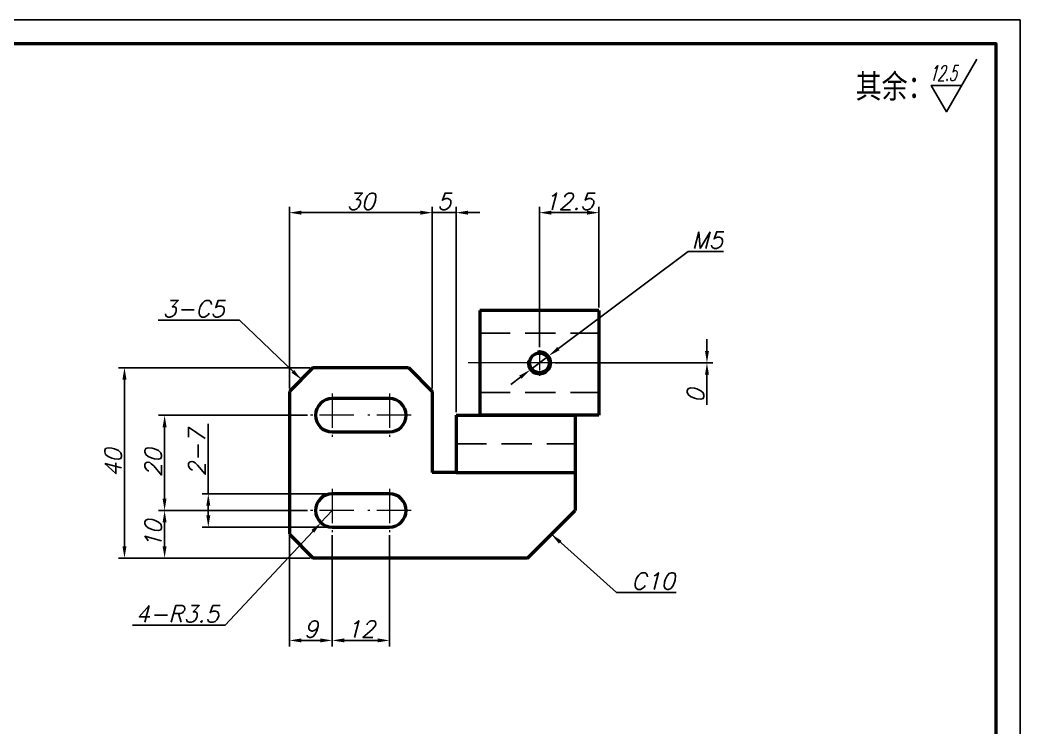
# Model space of a CAD drawing. Header units: inches. Extents: x 17901 to 26602, y 9673 to 14036.
# Drawn here: x 21197.1 to 21407.1, y 9822.5 to 9971 of the extents above; entities that cross this region are included whole.
import ezdxf
from ezdxf.enums import TextEntityAlignment as Align

# ---------------------------------------------------------------- set-up
doc = ezdxf.new("R2010")
doc.units = ezdxf.units.IN
doc.header["$MEASUREMENT"] = 0
doc.linetypes.add('CENTER', pattern=[50.8, 31.75, -6.35, 6.35, -6.35])
doc.linetypes.add('DASHED2', pattern=[9.525, 6.35, -3.175])
doc.layers.add('Dim', color=3, linetype='Continuous')
for name, color, linetype, lineweight in [('中心线', 1, 'CENTER', 15), ('图框_内框线', 5, 'Continuous', 50), ('标注线', 3, 'Continuous', 25), ('粗实线', 7, 'Continuous', 50), ('细实线', 4, 'Continuous', 25), ('虚线', 2, 'DASHED2', 25)]:
    doc.layers.add(name, color=color, linetype=linetype, lineweight=lineweight)
doc.styles.add('DIM_FONT', font='romans.shx', dxfattribs={"oblique": 15})
doc.styles.add('仿宋体', font='FSGB2312.ttf', dxfattribs={"width": 0.8, "height": 3.5})
doc.dimstyles.new('幅面 1：1$0', dxfattribs={"dimtxt": 3.5, "dimasz": 2.5, "dimexe": 1.25, "dimexo": 0.625, "dimtad": 1, "dimdsep": 46, "dimtxsty": 'DIM_FONT', "dimcen": 2.5, "dimclrd": 256, "dimclre": 256, "dimclrt": 256, "dimadec": 0, "dimazin": 0, "dimtm": 1e-09, "dimtfac": 0.5, "dimtmove": 0, "dimatfit": 3, "dimfxl": 1, "dimlwd": -1, "dimarcsym": 0})
doc.dimstyles.new('幅面 1：1$3', dxfattribs={"dimtxt": 3.5, "dimasz": 2.5, "dimexe": 1.25, "dimexo": 0.625, "dimtad": 1, "dimtih": 1, "dimtoh": 1, "dimdsep": 46, "dimtxsty": 'DIM_FONT', "dimcen": 2.5, "dimclrd": 256, "dimclre": 256, "dimclrt": 256, "dimazin": 2, "dimtfac": 0.5, "dimtmove": 0, "dimatfit": 3, "dimfxl": 1, "dimlwd": -1, "dimlwe": -1, "dimarcsym": 0})
doc.dimstyles.new('幅面 1：1$4', dxfattribs={"dimtxt": 3.5, "dimasz": 2.5, "dimexe": 1.25, "dimexo": 0.625, "dimtad": 1, "dimtoh": 1, "dimdsep": 46, "dimtxsty": 'DIM_FONT', "dimcen": 2.5, "dimclrd": 256, "dimclre": 256, "dimclrt": 256, "dimazin": 2, "dimtfac": 0.5, "dimtmove": 0, "dimatfit": 3, "dimfxl": 1, "dimlwd": -1, "dimlwe": -1, "dimarcsym": 0})
doc.dimstyles.new('幅面 1：1$7', dxfattribs={"dimtxt": 3.5, "dimasz": 2.5, "dimexe": 1.25, "dimexo": 0.625, "dimtad": 1, "dimdsep": 46, "dimtxsty": 'DIM_FONT', "dimcen": 2.5, "dimclrd": 256, "dimclrt": 256, "dimadec": 0, "dimazin": 0, "dimtfac": 1, "dimtmove": 0, "dimatfit": 3, "dimfxl": 1, "dimlwd": -1, "dimarcsym": 0})

# ---------------------------------------------------------------- blocks, each defined once
blk = doc.blocks.new('*D658')
at = {"layer": 'Defpoints', "color": 0, "transparency": 16777216}
for p in [(21219.05, 9898.01), (21258.69, 9898.01), (21258.69, 9858.01)]:
    blk.add_point(p, dxfattribs=at)
at = {"layer": '标注线', "lineweight": -2, "transparency": 16777216}
for p, q in [((21258.07, 9898.01), (21217.8, 9898.01)), ((21258.07, 9858.01), (21217.8, 9858.01))]:
    blk.add_line(p, q, dxfattribs=at)
at = {"layer": '标注线', "transparency": 16777216}
blk.add_line((21219.05, 9860.51), (21219.05, 9895.51), dxfattribs=at)
for points in [[(21218.63, 9895.51), (21219.47, 9895.51), (21219.05, 9898.01)], [(21218.63, 9860.51), (21219.47, 9860.51), (21219.05, 9858.01)]]:
    blk.add_solid(points, dxfattribs=at)
at = {"layer": '标注线', "transparency": 16777216, "insert": (21216.68, 9878.01), "char_height": 3.5, "attachment_point": 5, "rotation": 90, "style": 'DIM_FONT'}
blk.add_mtext('40', dxfattribs=at)
blk = doc.blocks.new('*D659')
at = {"layer": 'Defpoints', "color": 0, "transparency": 16777216}
for p in [(21253.69, 9930.57), (21253.69, 9893.01), (21283.69, 9893.01)]:
    blk.add_point(p, dxfattribs=at)
at = {"layer": '标注线', "lineweight": -2, "transparency": 16777216}
for p, q in [((21253.69, 9893.64), (21253.69, 9931.82)), ((21283.69, 9893.64), (21283.69, 9931.82))]:
    blk.add_line(p, q, dxfattribs=at)
at = {"layer": '标注线', "transparency": 16777216}
blk.add_line((21281.19, 9930.57), (21256.19, 9930.57), dxfattribs=at)
for points in [[(21256.19, 9930.99), (21256.19, 9930.15), (21253.69, 9930.57)], [(21281.19, 9930.99), (21281.19, 9930.15), (21283.69, 9930.57)]]:
    blk.add_solid(points, dxfattribs=at)
at = {"layer": '标注线', "transparency": 16777216, "insert": (21268.69, 9932.94), "char_height": 3.5, "attachment_point": 5, "style": 'DIM_FONT'}
blk.add_mtext('30', dxfattribs=at)
blk = doc.blocks.new('*D660')
at = {"layer": 'Defpoints', "color": 0, "transparency": 16777216}
for p in [(21283.69, 9930.57), (21283.69, 9893.01), (21288.69, 9888.01)]:
    blk.add_point(p, dxfattribs=at)
at = {"layer": '标注线', "lineweight": -2, "transparency": 16777216}
for p, q in [((21283.69, 9893.64), (21283.69, 9931.82)), ((21288.69, 9888.64), (21288.69, 9931.82))]:
    blk.add_line(p, q, dxfattribs=at)
at = {"layer": '标注线', "transparency": 16777216}
for p, q in [((21281.19, 9930.57), (21278.69, 9930.57)), ((21288.69, 9930.57), (21283.69, 9930.57)), ((21291.19, 9930.57), (21293.69, 9930.57))]:
    blk.add_line(p, q, dxfattribs=at)
for points in [[(21281.19, 9930.99), (21281.19, 9930.15), (21283.69, 9930.57)], [(21291.19, 9930.99), (21291.19, 9930.15), (21288.69, 9930.57)]]:
    blk.add_solid(points, dxfattribs=at)
at = {"layer": '标注线', "transparency": 16777216, "insert": (21286.19, 9932.94), "char_height": 3.5, "attachment_point": 5, "style": 'DIM_FONT'}
blk.add_mtext('5', dxfattribs=at)
blk = doc.blocks.new('*D661')
at = {"layer": 'Defpoints', "color": 0, "transparency": 16777216}
for p in [(21262.69, 9863.46), (21274.69, 9863.46), (21274.69, 9840.72)]:
    blk.add_point(p, dxfattribs=at)
at = {"layer": '标注线', "lineweight": -2, "transparency": 16777216}
for p, q in [((21262.69, 9862.84), (21262.69, 9839.47)), ((21274.69, 9862.84), (21274.69, 9839.47))]:
    blk.add_line(p, q, dxfattribs=at)
at = {"layer": '标注线', "transparency": 16777216}
blk.add_line((21265.19, 9840.72), (21272.19, 9840.72), dxfattribs=at)
for points in [[(21265.19, 9841.14), (21265.19, 9840.31), (21262.69, 9840.72)], [(21272.19, 9841.14), (21272.19, 9840.31), (21274.69, 9840.72)]]:
    blk.add_solid(points, dxfattribs=at)
at = {"layer": '标注线', "transparency": 16777216, "insert": (21268.69, 9843.1), "char_height": 3.5, "attachment_point": 5, "style": 'DIM_FONT'}
blk.add_mtext('12', dxfattribs=at)
blk = doc.blocks.new('*D662')
at = {"layer": 'Defpoints', "color": 0, "transparency": 16777216}
for p in [(21253.69, 9863.46), (21262.69, 9863.46), (21253.69, 9840.72)]:
    blk.add_point(p, dxfattribs=at)
at = {"layer": '标注线', "lineweight": -2, "transparency": 16777216}
for p, q in [((21253.69, 9862.84), (21253.69, 9839.47)), ((21262.69, 9862.84), (21262.69, 9839.47))]:
    blk.add_line(p, q, dxfattribs=at)
at = {"layer": '标注线', "transparency": 16777216}
blk.add_line((21260.19, 9840.72), (21256.19, 9840.72), dxfattribs=at)
for points in [[(21256.19, 9841.14), (21256.19, 9840.31), (21253.69, 9840.72)], [(21260.19, 9841.14), (21260.19, 9840.31), (21262.69, 9840.72)]]:
    blk.add_solid(points, dxfattribs=at)
at = {"layer": '标注线', "transparency": 16777216, "insert": (21258.19, 9843.1), "char_height": 3.5, "attachment_point": 5, "style": 'DIM_FONT'}
blk.add_mtext('9', dxfattribs=at)
blk = doc.blocks.new('*D663')
at = {"layer": 'Defpoints', "color": 0, "transparency": 16777216}
for p in [(21227.48, 9888.01), (21258.14, 9888.01), (21258.14, 9868.01)]:
    blk.add_point(p, dxfattribs=at)
at = {"layer": '标注线', "lineweight": -2, "transparency": 16777216}
for p, q in [((21257.52, 9888.01), (21226.23, 9888.01)), ((21257.52, 9868.01), (21226.23, 9868.01))]:
    blk.add_line(p, q, dxfattribs=at)
at = {"layer": '标注线', "transparency": 16777216}
blk.add_line((21227.48, 9870.51), (21227.48, 9885.51), dxfattribs=at)
for points in [[(21227.06, 9885.51), (21227.89, 9885.51), (21227.48, 9888.01)], [(21227.06, 9870.51), (21227.89, 9870.51), (21227.48, 9868.01)]]:
    blk.add_solid(points, dxfattribs=at)
at = {"layer": '标注线', "transparency": 16777216, "insert": (21225.1, 9878.01), "char_height": 3.5, "attachment_point": 5, "rotation": 90, "style": 'DIM_FONT'}
blk.add_mtext('20', dxfattribs=at)
blk = doc.blocks.new('*D664')
at = {"layer": 'Defpoints', "color": 0, "transparency": 16777216}
for p in [(21258.14, 9868.01), (21227.48, 9858.01), (21258.69, 9858.01)]:
    blk.add_point(p, dxfattribs=at)
at = {"layer": '标注线', "lineweight": -2, "transparency": 16777216}
for p, q in [((21257.52, 9868.01), (21226.23, 9868.01)), ((21258.07, 9858.01), (21226.23, 9858.01))]:
    blk.add_line(p, q, dxfattribs=at)
at = {"layer": '标注线', "transparency": 16777216}
blk.add_line((21227.48, 9865.51), (21227.48, 9860.51), dxfattribs=at)
for points in [[(21227.06, 9865.51), (21227.89, 9865.51), (21227.48, 9868.01)], [(21227.06, 9860.51), (21227.89, 9860.51), (21227.48, 9858.01)]]:
    blk.add_solid(points, dxfattribs=at)
at = {"layer": '标注线', "transparency": 16777216, "insert": (21225.1, 9863.01), "char_height": 3.5, "attachment_point": 5, "rotation": 90, "style": 'DIM_FONT'}
blk.add_mtext('10', dxfattribs=at)
blk = doc.blocks.new('*D665')
at = {"layer": 'Defpoints', "color": 0, "transparency": 16777216}
for p in [(21262.69, 9871.51), (21236.65, 9864.51), (21262.69, 9864.51)]:
    blk.add_point(p, dxfattribs=at)
at = {"layer": '标注线', "transparency": 16777216}
for p, q in [((21236.65, 9871.51), (21236.65, 9886.2)), ((21236.65, 9867.01), (21236.65, 9869.01))]:
    blk.add_line(p, q, dxfattribs=at)
at = {"layer": '标注线', "lineweight": -2, "transparency": 16777216}
for p, q in [((21262.07, 9871.51), (21235.4, 9871.51)), ((21262.07, 9864.51), (21235.4, 9864.51))]:
    blk.add_line(p, q, dxfattribs=at)
at = {"layer": '标注线', "transparency": 16777216}
for points in [[(21236.24, 9869.01), (21237.07, 9869.01), (21236.65, 9871.51)], [(21236.24, 9867.01), (21237.07, 9867.01), (21236.65, 9864.51)]]:
    blk.add_solid(points, dxfattribs=at)
at = {"layer": '标注线', "transparency": 16777216, "insert": (21234.28, 9880.11), "char_height": 3.5, "attachment_point": 5, "rotation": 90, "style": 'DIM_FONT'}
blk.add_mtext('2-7', dxfattribs=at)
blk = doc.blocks.new('*D666')
at = {"layer": 'Defpoints', "color": 0, "transparency": 16777216}
for p in [(21262.69, 9868.01), (21260.31, 9865.46)]:
    blk.add_point(p, dxfattribs=at)
at = {"layer": '标注线', "transparency": 16777216}
for p, q in [((21262.69, 9868.01), (21260.31, 9865.46)), ((21240.17, 9843.91), (21258.6, 9863.63)), ((21220.75, 9843.91), (21240.17, 9843.91))]:
    blk.add_line(p, q, dxfattribs=at)
blk.add_solid([(21258.29, 9863.92), (21258.9, 9863.35), (21260.31, 9865.46)], dxfattribs=at)
at = {"layer": '标注线', "transparency": 16777216, "insert": (21230.15, 9846.29), "char_height": 3.5, "attachment_point": 5, "style": 'DIM_FONT'}
blk.add_mtext('4-R3.5', dxfattribs=at)
blk = doc.blocks.new('*D672')
at = {"layer": 'Defpoints', "color": 0, "transparency": 16777216}
for p in [(21318.69, 9930.57), (21318.69, 9910.01), (21306.19, 9901.7)]:
    blk.add_point(p, dxfattribs=at)
at = {"layer": '标注线', "lineweight": -2, "transparency": 16777216}
for p, q in [((21306.19, 9902.33), (21306.19, 9931.82)), ((21318.69, 9910.64), (21318.69, 9931.82))]:
    blk.add_line(p, q, dxfattribs=at)
at = {"layer": '标注线', "transparency": 16777216}
blk.add_line((21308.69, 9930.57), (21316.19, 9930.57), dxfattribs=at)
for points in [[(21308.69, 9930.99), (21308.69, 9930.15), (21306.19, 9930.57)], [(21316.19, 9930.99), (21316.19, 9930.15), (21318.69, 9930.57)]]:
    blk.add_solid(points, dxfattribs=at)
at = {"layer": '标注线', "transparency": 16777216, "insert": (21312.44, 9932.94), "char_height": 3.5, "attachment_point": 5, "style": 'DIM_FONT'}
blk.add_mtext('12.5', dxfattribs=at)
blk = doc.blocks.new('*D673')
at = {"layer": 'Defpoints', "color": 0, "transparency": 16777216}
for p in [(21308.88, 9899.01), (21318.69, 9899.01), (21341.37, 9899.01)]:
    blk.add_point(p, dxfattribs=at)
at = {"layer": '标注线', "transparency": 16777216}
for p, q in [((21341.37, 9901.51), (21341.37, 9904.01)), ((21341.37, 9899.01), (21341.37, 9899.01)), ((21341.37, 9896.51), (21341.37, 9890.18))]:
    blk.add_line(p, q, dxfattribs=at)
at = {"layer": '标注线', "lineweight": -2, "transparency": 16777216}
for p in [(21309.51, 9899.01), (21319.32, 9899.01)]:
    blk.add_line(p, (21342.62, 9899.01), dxfattribs=at)
at = {"layer": '标注线', "transparency": 16777216}
for points in [[(21340.96, 9901.51), (21341.79, 9901.51), (21341.37, 9899.01)], [(21340.96, 9896.51), (21341.79, 9896.51), (21341.37, 9899.01)]]:
    blk.add_solid(points, dxfattribs=at)
at = {"layer": '标注线', "transparency": 16777216, "insert": (21339, 9892.1), "char_height": 3.5, "attachment_point": 5, "rotation": 90, "style": 'DIM_FONT'}
blk.add_mtext('0', dxfattribs=at)
blk = doc.blocks.new('*D674')
at = {"layer": 'Defpoints', "color": 0, "transparency": 16777216}
for p in [(21308.19, 9900.51), (21304.19, 9897.51)]:
    blk.add_point(p, dxfattribs=at)
at = {"layer": '标注线', "transparency": 16777216}
for p, q in [((21337.42, 9922.43), (21310.19, 9902.01)), ((21344.82, 9922.43), (21337.42, 9922.43)), ((21304.19, 9897.51), (21308.19, 9900.51)), ((21302.19, 9896.01), (21300.19, 9894.51))]:
    blk.add_line(p, q, dxfattribs=at)
for points in [[(21309.94, 9902.35), (21310.44, 9901.68), (21308.19, 9900.51)], [(21301.94, 9896.35), (21302.44, 9895.68), (21304.19, 9897.51)]]:
    blk.add_solid(points, dxfattribs=at)
at = {"layer": '标注线', "transparency": 16777216, "insert": (21341.43, 9924.81), "char_height": 3.5, "attachment_point": 5, "style": 'DIM_FONT'}
blk.add_mtext('M5', dxfattribs=at)

msp = doc.modelspace()

# ---------------------------------------------------------------- linework, layer by layer
at = {"layer": 'Defpoints'}
msp.add_lwpolyline([(20987.111, 9674.036), (21407.111, 9674.036), (21407.111, 9971.036), (20987.111, 9971.036)], close=True, dxfattribs=at)
at = {"layer": 'Dim'}
msp.add_lwpolyline([(21394.869, 9957.295), (21388.469, 9957.295), (21391.669, 9951.752), (21398.069, 9962.837)], dxfattribs=at)
at = {"layer": '中心线', "ltscale": 0.134355}
for p, q in [((21306.195, 9901.701), (21306.195, 9896.327)), ((21308.882, 9899.014), (21303.508, 9899.014))]:
    msp.add_line(p, q, dxfattribs=at)
at = {"layer": '中心线'}
msp.add_line((21321.195, 9899.014), (21291.195, 9899.014), dxfattribs=at)
at = {"layer": '中心线', "ltscale": 0.2275}
for p, q in [((21262.695, 9892.564), (21262.695, 9883.464)), ((21274.695, 9892.564), (21274.695, 9883.464)), ((21267.245, 9888.014), (21258.145, 9888.014)), ((21279.245, 9888.014), (21270.145, 9888.014)), ((21262.695, 9872.564), (21262.695, 9863.464)), ((21274.695, 9872.564), (21274.695, 9863.464)), ((21267.245, 9868.014), (21258.145, 9868.014)), ((21279.245, 9868.014), (21270.145, 9868.014))]:
    msp.add_line(p, q, dxfattribs=at)
at = {"layer": '图框_内框线'}
msp.add_lwpolyline([(21012.111, 9679.036), (21402.111, 9679.036), (21402.111, 9966.036), (21012.111, 9966.036)], close=True, dxfattribs=at)
at = {"layer": '粗实线', "ltscale": 0.275}
for p, q in [((21293.695, 9910.014), (21293.695, 9899.014)), ((21318.695, 9910.014), (21318.695, 9899.014)), ((21293.695, 9899.014), (21293.695, 9888.014)), ((21318.695, 9899.014), (21318.695, 9888.014))]:
    msp.add_line(p, q, dxfattribs=at)
at = {"layer": '粗实线'}
for p, q in [((21318.695, 9910.014), (21293.695, 9910.014)), ((21258.695, 9898.014), (21278.695, 9898.014)), ((21253.695, 9893.014), (21253.695, 9863.014)), ((21288.695, 9888.014), (21313.695, 9888.014)), ((21318.695, 9888.014), (21293.695, 9888.014)), ((21288.695, 9876.014), (21313.695, 9876.014)), ((21303.695, 9858.014), (21258.695, 9858.014))]:
    msp.add_line(p, q, dxfattribs=at)
at = {"layer": '粗实线', "ltscale": 0.176777}
for p, q in [((21258.695, 9898.014), (21253.695, 9893.014)), ((21278.695, 9898.014), (21283.695, 9893.014)), ((21253.695, 9863.014), (21258.695, 9858.014))]:
    msp.add_line(p, q, dxfattribs=at)
at = {"layer": '粗实线', "ltscale": 0.3}
for p, q in [((21274.695, 9891.514), (21262.695, 9891.514)), ((21288.695, 9888.014), (21288.695, 9876.014)), ((21313.695, 9888.014), (21313.695, 9876.014)), ((21262.695, 9884.514), (21274.695, 9884.514)), ((21274.695, 9871.514), (21262.695, 9871.514)), ((21262.695, 9864.514), (21274.695, 9864.514))]:
    msp.add_line(p, q, dxfattribs=at)
at = {"layer": '粗实线', "ltscale": 0.425}
msp.add_line((21283.695, 9893.014), (21283.695, 9876.014), dxfattribs=at)
at = {"layer": '粗实线', "ltscale": 0.125}
msp.add_line((21288.695, 9876.014), (21283.695, 9876.014), dxfattribs=at)
at = {"layer": '粗实线', "ltscale": 0.2}
msp.add_line((21313.695, 9876.014), (21313.695, 9868.014), dxfattribs=at)
at = {"layer": '粗实线', "ltscale": 0.353553}
msp.add_line((21303.695, 9858.014), (21313.695, 9868.014), dxfattribs=at)
at = {"layer": '粗实线'}
msp.add_circle((21306.195, 9899.014), 2.067, dxfattribs=at)
for centre, start, end in [((21262.695, 9888.014), 90, 270), ((21274.695, 9888.014), 270, 90), ((21262.695, 9868.014), 90, 270), ((21274.695, 9868.014), 270, 90)]:
    msp.add_arc(centre, 3.5, start, end, dxfattribs=at)
at = {"layer": '细实线'}
msp.add_arc((21306.195, 9899.014), 2.5, 169.99999, 100.00001, dxfattribs=at)
at = {"layer": '虚线'}
for p, q in [((21293.695, 9905.264), (21318.695, 9905.264)), ((21293.695, 9892.764), (21318.695, 9892.764)), ((21288.695, 9882.014), (21313.695, 9882.014)), ((21288.695, 9876.014), (21313.695, 9876.014))]:
    msp.add_line(p, q, dxfattribs=at)

# ---------------------------------------------------------------- texts
at = {"layer": 'Dim', "style": 'DIM_FONT', "oblique": 15, "width": 0.559478}
msp.add_text('12.5', height=3.2, dxfattribs=at).set_placement((21388.077, 9958.269), (21393.789, 9958.269), align=Align.FIT)
at = {"layer": 'Dim', "insert": (21372.596, 9959.622), "char_height": 5, "width": 44.42321, "attachment_point": 1, "style": '仿宋体'}
msp.add_mtext('{\\fSimSun|b0|i0|c134|p2;其余：}', dxfattribs=at)
at = {"layer": '标注线', "char_height": 3.5, "style": 'DIM_FONT'}
for s, insert, attachment_point in [('3-C5', (21240.067, 9908.627), 9), ('C10', (21325.485, 9851.442), 7)]:
    msp.add_mtext(s, dxfattribs=dict(at, insert=insert, attachment_point=attachment_point))

# ---------------------------------------------------------------- dimensions: what is measured, and where the dimension line sits
at = {"layer": '标注线'}
for base, p1, p2, picture, middle in [((21253.695, 9930.569), (21283.695, 9893.014), (21253.695, 9893.014), '*D659', (21268.695, 9932.944)), ((21283.695, 9930.569), (21288.695, 9888.014), (21283.695, 9893.014), '*D660', (21286.195, 9932.944)), ((21318.695, 9930.569), (21306.195, 9901.701), (21318.695, 9910.014), '*D672', (21312.445, 9932.944)), ((21253.695, 9840.724), (21262.695, 9863.464), (21253.695, 9863.464), '*D662', (21258.195, 9843.099)), ((21274.695, 9840.724), (21262.695, 9863.464), (21274.695, 9863.464), '*D661', (21268.695, 9843.099))]:
    dim = msp.add_linear_dim(base=base, p1=p1, p2=p2, dimstyle='幅面 1：1$0', dxfattribs=at)
    dim.commit()
    dim.dimension.update_dxf_attribs({"geometry": picture, "text_midpoint": middle})
dim = msp.add_diameter_dim_2p(p1=(21304.195, 9897.514), p2=(21308.195, 9900.514), dimstyle='幅面 1：1$3', override={"dimpost": 'M<>'}, dxfattribs=at)
dim.commit()
dim.dimension.update_dxf_attribs({"geometry": '*D674', "text_midpoint": (21341.432, 9922.435), "dimtype": 163})
for base, p1, p2, picture, middle in [((21341.37316, 9899.01429), (21308.88203, 9899.0143), (21318.69493, 9899.01429), '*D673', (21338.99816, 9892.09902)), ((21219.05, 9898.014), (21258.695, 9858.014), (21258.695, 9898.014), '*D658', (21216.675, 9878.014)), ((21227.476, 9888.014), (21258.145, 9868.014), (21258.145, 9888.014), '*D663', (21225.101, 9878.014)), ((21227.476, 9858.014), (21258.145, 9868.014), (21258.695, 9858.014), '*D664', (21225.101, 9863.014))]:
    dim = msp.add_linear_dim(base=base, p1=p1, p2=p2, angle=90, dimstyle='幅面 1：1$0', dxfattribs=at)
    dim.commit()
    dim.dimension.update_dxf_attribs({"geometry": picture, "text_midpoint": middle})
dim = msp.add_linear_dim(base=(21236.652, 9864.514), p1=(21262.695, 9871.514), p2=(21262.695, 9864.514), angle=90, text='2-<>', dimstyle='幅面 1：1$0', dxfattribs=at)
dim.commit()
dim.dimension.update_dxf_attribs({"geometry": '*D665', "text_midpoint": (21236.652, 9880.108), "dimtype": 160})
dim = msp.add_radius_dim(center=(21262.695, 9868.014), mpoint=(21260.305, 9865.457), text='4-<>', dimstyle='幅面 1：1$4', dxfattribs=at)
dim.commit()
dim.dimension.update_dxf_attribs({"geometry": '*D666', "text_midpoint": (21230.147, 9843.911), "dimtype": 164})

# ---------------------------------------------------------------- leaders
at = {"layer": '标注线', "annotation_type": 0, "has_hookline": 1}
for points, hookline_direction, text_width in [([(21256.195, 9895.514), (21243.192, 9908.002), (21240.692, 9908.002)], 1, 13.926), ([(21308.695, 9863.014), (21322.36, 9850.817), (21324.86, 9850.817)], 0, 9.402)]:
    msp.add_leader(points, dimstyle='幅面 1：1$7', override={"dimgap": 0.625, "dimtad": 1}, dxfattribs=dict(at, hookline_direction=hookline_direction, text_width=text_width))

doc.saveas('drawing.dxf')
